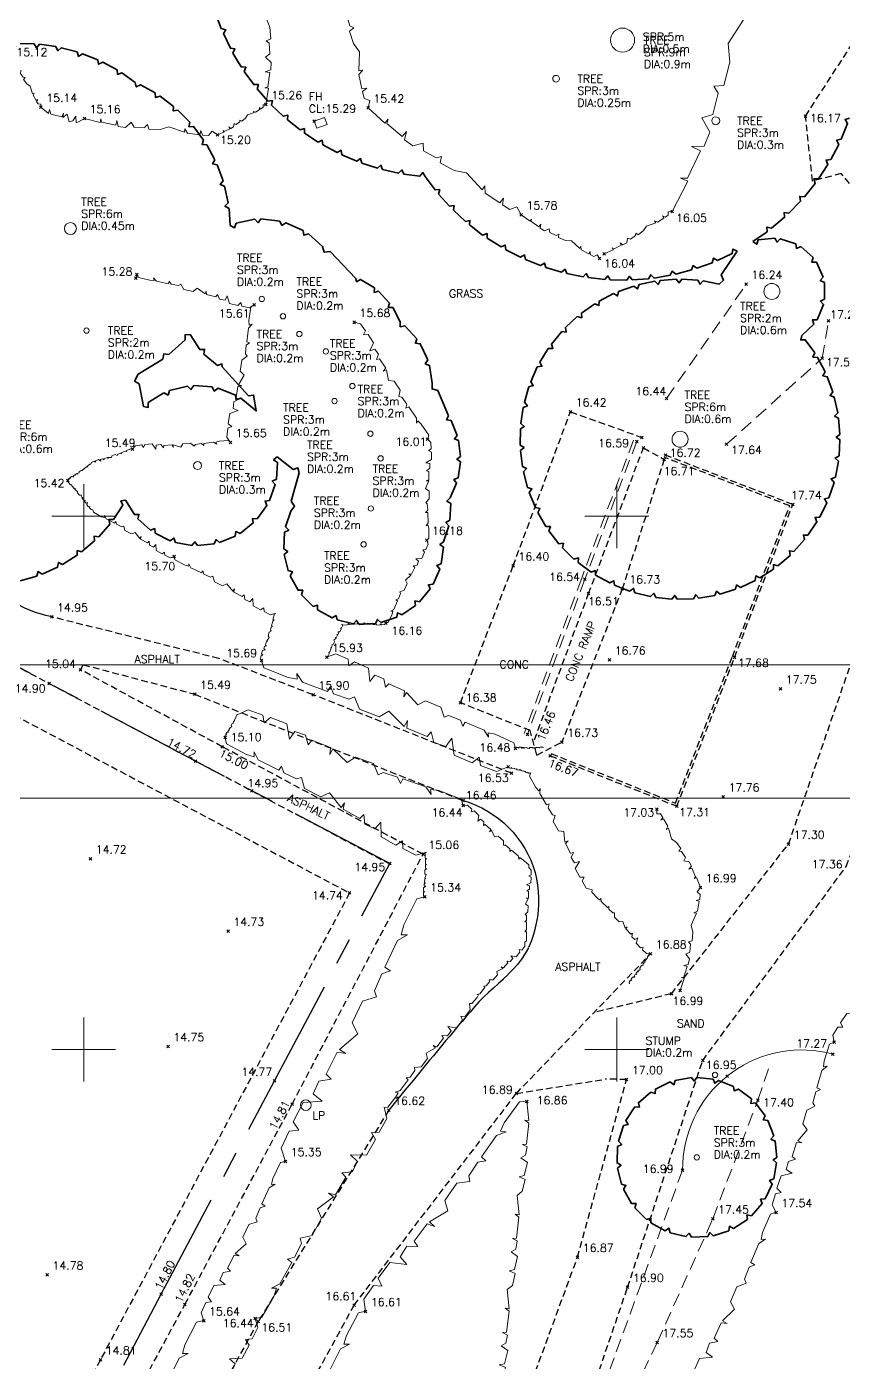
# Model space of a CAD drawing. Extents: x 521064 to 521635, y 174590 to 175241.
# Drawn here: x 521457.9 to 521488.5, y 174728.3 to 174778.4 of the extents above; entities that cross this region are included whole.
import ezdxf

# ---------------------------------------------------------------- set-up
doc = ezdxf.new("R2010")
doc.units = 0
doc.header["$PDMODE"] = 3
doc.header["$PDSIZE"] = 0.05
for name, pattern in [('Centre', [7, 4, -1, 1, -1]), ('DASHED', [0.75, 0.5, -0.25]), ('HIDDEN', [0.375, 0.25, -0.125])]:
    doc.linetypes.add(name, pattern=pattern)
doc.layers.get('0').update_dxf_attribs({"linetype": 'CONTINUOUS', "lineweight": 18})
for name, color, linetype, lineweight in [('I031G_SURVEY-GRID', 7, 'CONTINUOUS', 18), ('I901G_TITLE-SHEET', 7, 'CONTINUOUS', 18), ('I910T_TXT-GEN-S', 7, 'CONTINUOUS', 13), ('I923G_SURVEY-POINT', 7, 'CONTINUOUS', 18), ('I923T_SURVEY-LEVEL', 7, 'CONTINUOUS', 13), ('I941G_TREE', 72, 'CONTINUOUS', 18), ('I941G_TREE-VEG', 6, 'CONTINUOUS', 35), ('I941T_TREE-TXT', 82, 'CONTINUOUS', 13), ('I960G_COVER', 1, 'CONTINUOUS', 18), ('I960T_COVER-TXT', 1, 'CONTINUOUS', 13), ('I963G_SW', 200, 'DASHED', 18), ('I976G_ST-FURN', 220, 'CONTINUOUS', 18), ('I976T_ST-FURN-TXT', 220, 'CONTINUOUS', 13), ('I991G_SLOPE', 21, 'DASHED', 18), ('I995G_VEGETATION', 102, 'CONTINUOUS', 18)]:
    doc.layers.add(name, color=color, linetype=linetype, lineweight=lineweight)
for name, color, linetype in [('I280G_BLDG-FRAME', 7, 'HIDDEN'), ('I940G_SURFACE', 200, 'HIDDEN'), ('I971G_FENCE', 5, 'Centre')]:
    doc.layers.add(name, color=color, linetype=linetype)
doc.styles.add('MONOTXT', font='simplex.shx')

# ---------------------------------------------------------------- blocks, each defined once
blk = doc.blocks.new('HER Vegitation')
at = {"color": 0, "linetype": 'ByBlock'}
blk.add_polyline3d([(-0.00004, -0.00003, 0), (0.00496, 0.00717, 0), (0.01646, 0.00967, 0), (0.02056, 0.00527, 0), (0.02246, 0.01117, 0), (0.03586, 0.01367, 0), (0.04366, 0.00467, 0), (0.04396, 0.01187, 0), (0.05246, 0.01397, 0), (0.05806, 0.00867, 0), (0.05866, 0.01307, 0), (0.07366, 0.01587, 0), (0.07616, 0.01117, 0), (0.07586, 0.01587, 0), (0.09056, 0.01277, 0), (0.09396, 0.01967, 0), (0.10836, 0.02277, 0), (0.11586, 0.01747, 0), (0.11806, 0.02087, 0), (0.12926, 0.02367, 0), (0.13396, 0.02057, 0), (0.13366, 0.02467, 0), (0.15176, 0.02867, 0), (0.15836, 0.02587, 0), (0.15586, 0.02897, 0), (0.16176, 0.03147, 0), (0.17966, 0.03497, 0), (0.18366, 0.03187, 0)], dxfattribs=at)
blk = doc.blocks.new('HEL Vegitation')
at = {"color": 0, "linetype": 'ByBlock'}
blk.add_polyline3d([(0, 0, 0), (0.0922, -0.0113, 0), (0.0935, 0.0101, 0), (0.0995, -0.0077, 0), (0.1821, -0.0154, 0), (0.1845, 0.0113, 0), (0.197, -0.0202, 0), (0.2387, -0.0214, 0), (0.2678, 0.0125, 0), (0.2868, -0.0125, 0), (0.3463, -0.0065, 0), (0.3601, 0.0113, 0), (0.3714, -0.0138, 0), (0.4361, -0.0065, 0), (0.4826, 0.015, 0), (0.5749, -0.0053, 0), (0.5749, 0.015, 0), (0.5927, -0.0089, 0), (0.6647, -0.0077, 0), (0.6659, 0.0166, 0), (0.6788, -0.0077, 0), (0.714, -0.0053, 0), (0.7306, 0.0202, 0), (0.7646, 0.0036, 0)], dxfattribs=at)

msp = doc.modelspace()

# ---------------------------------------------------------------- linework, layer by layer
at = {"layer": 'I031G_SURVEY-GRID'}
for p, q in [((521460, 174761.2), (521460, 174758.8)), ((521480, 174761.2), (521480, 174758.8)), ((521458.8, 174760), (521461.2, 174760)), ((521478.8, 174760), (521481.2, 174760)), ((521460, 174741.2), (521460, 174738.8)), ((521480, 174741.2), (521480, 174738.8)), ((521458.8, 174740), (521461.2, 174740)), ((521478.8, 174740), (521481.2, 174740))]:
    msp.add_line(p, q, dxfattribs=at)
at = {"layer": 'I280G_BLDG-FRAME'}
for points in [[(521477.502, 174751.011, 16.67), (521482.252, 174749.122, 17.31), (521484.416, 174754.699, 17.68), (521486.598, 174760.437, 17.739), (521481.823, 174762.287, 16.715)], [(521477.535, 174751.095, 16.67), (521482.201, 174749.239, 17.31), (521484.332, 174754.731, 17.68), (521486.482, 174760.386, 17.739), (521481.79, 174762.204, 16.715)]]:
    msp.add_polyline3d(points, dxfattribs=at)
at = {"layer": 'I901G_TITLE-SHEET'}
for points in [[(521634.62, 174749.428), (521426.02, 174749.428), (521426.02, 174913.628), (521634.62, 174913.628)], [(521546.412, 174590.228), (521337.812, 174590.228), (521337.812, 174754.428), (521546.412, 174754.428)]]:
    msp.add_lwpolyline(points, close=True, dxfattribs=at)
at = {"layer": 'I923G_SURVEY-POINT'}
for p in [(521458.399, 174775.33, 15.144), (521466.838, 174775.432, 15.263), (521470.666, 174775.305, 15.416), (521460.027, 174774.91, 15.157), (521468.649, 174774.813, 15.291), (521487.074, 174775, 16.171), (521465.023, 174774.294, 15.198), (521476.413, 174771.3, 15.784), (521482.073, 174771.424, 16.053), (521479.352, 174769.665, 16.037), (521479.527, 174769.83, 16.041), (521461.959, 174768.918, 15.289), (521461.994, 174769.059, 15.282), (521484.851, 174768.699, 16.241), (521466.4, 174767.922, 15.611), (521470.147, 174767.267, 15.675), (521487.943, 174767.327, 17.218), (521487.704, 174765.921, 17.582), (521481.862, 174764.415, 16.438), (521478.258, 174763.914, 16.42), (521465.509, 174762.767, 15.649), (521472.901, 174762.892, 16.012), (521480.744, 174762.799, 16.588), (521480.938, 174762.951, 16.585), (521484.111, 174762.693, 17.636), (521461.833, 174762.511, 15.495), (521480.995, 174762.559, 16.592), (521481.775, 174762.125, 16.713), (521481.823, 174762.287, 16.715), (521459.406, 174761.333, 15.422), (521486.598, 174760.437, 17.739), (521472.868, 174759.105, 16.184), (521463.4, 174758.481, 15.703), (521476.109, 174758.136, 16.399), (521478.803, 174757.633, 16.536), (521478.936, 174757.093, 16.508), (521480.2, 174757.271, 16.726), (521458.803, 174756.219, 14.954), (521471.334, 174755.987, 16.158), (521466.674, 174754.582, 15.69), (521469.115, 174754.707, 15.927), (521479.721, 174754.609, 16.759), (521484.416, 174754.699, 17.68), (521459.885, 174754.24, 15.037), (521458.7, 174753.729, 14.897), (521464.168, 174753.321, 15.491), (521468.61, 174753.303, 15.899), (521486.139, 174753.523, 17.752), (521474.13, 174753.003, 16.384), (521465.308, 174751.698, 15.104), (521476.642, 174751.807, 16.458), (521465.2, 174751.352, 14.997), (521476.199, 174751.29, 16.48), (521477.941, 174751.526, 16.726), (521464.193, 174750.817, 14.715), (521475.92, 174750.597, 16.503), (521477.502, 174751.011, 16.67), (521476.048, 174750.36, 16.528), (521466.304, 174749.703, 14.955), (521474.237, 174749.151, 16.44), (521474.24, 174749.333, 16.455), (521482.252, 174749.122, 17.31), (521483.992, 174749.478, 17.763), (521481.494, 174749.009, 17.03), (521486.438, 174747.702, 17.304), (521460.255, 174747.153, 14.718), (521472.729, 174747.323, 15.064), (521471.48, 174746.976, 14.955), (521483.136, 174746.072, 16.986), (521469.976, 174745.87, 14.741), (521472.799, 174745.726, 15.338), (521465.415, 174744.434, 14.726), (521481.261, 174743.589, 16.878), (521482.047, 174742.09, 16.992), (521482.378, 174742.214, 16.987), (521463.165, 174740.108, 14.747), (521488.148, 174740.276, 17.255), (521483.219, 174739.59, 16.948), (521488.106, 174739.828, 17.266), (521467.159, 174738.822, 14.769), (521480.367, 174738.878, 17.005), (521484.141, 174739.004, 16.947), (521476.23, 174738.353, 16.89), (521476.626, 174738.053, 16.864), (521485.287, 174738.095, 17.401), (521467.819, 174737.955, 14.814), (521471.45, 174737.726, 16.618), (521467.565, 174735.804, 15.35), (521482.463, 174735.48, 16.986), (521483.598, 174733.645, 17.448), (521485.972, 174733.893, 17.537), (521478.522, 174732.213, 16.868), (521458.632, 174731.547, 14.778), (521480.403, 174731.088, 16.895), (521462.91, 174730.826, 14.798), (521463.798, 174730.443, 14.822), (521470.143, 174730.41, 16.613), (521470.575, 174730.179, 16.607), (521464.503, 174729.829, 15.638), (521466.427, 174729.917, 16.44), (521466.546, 174729.801, 16.509), (521481.513, 174729.016, 17.55), (521460.628, 174728.363, 14.807)]:
    msp.add_point(p, dxfattribs=at)
at = {"layer": 'I940G_SURFACE'}
for points in [[(521482.047, 174742.09, 16.992), (521486.438, 174747.702, 17.304), (521489.059, 174755.277, 17.696), (521490.191, 174762.978, 17.426), (521490.172, 174770.755, 16.475), (521488.412, 174772.85, 16.24), (521487.343, 174772.566, 16.23), (521487.074, 174775, 16.171), (521490.719, 174780.621, 16.17), (521492.994, 174787.431, 15.932), (521494.106, 174792.599, 15.843)], [(521477.763, 174723.352, 16.79), (521480.403, 174731.088, 16.895), (521483.219, 174739.59, 16.948), (521488.607, 174746.862, 17.363), (521491.488, 174754.635, 17.747), (521492.419, 174762.542, 17.454), (521492.917, 174770.752, 16.634), (521493.34, 174777.825, 16.265), (521495.939, 174785.576, 16.166)], [(521423.953, 174659.132, 15.025), (521396.765, 174673.552, 14.884), (521369.735, 174687.919, 14.814), (521377.616, 174702.759, 14.769), (521383.864, 174714.576, 14.739), (521393.082, 174731.956, 14.683), (521402.219, 174749.18, 14.639), (521411.054, 174765.89, 14.584), (521415.708, 174774.645, 14.568), (521442.819, 174760.27, 14.654), (521469.976, 174745.87, 14.741), (521460.628, 174728.363, 14.807), (521451.785, 174711.587, 14.822), (521443.124, 174695.229, 14.881), (521434.393, 174678.824, 14.953)], [(521476.048, 174750.36, 16.528), (521468.61, 174753.303, 15.899), (521465.068, 174754.665, 15.522), (521458.803, 174756.219, 14.954), (521458.585, 174756.27, 14.932), (521458.369, 174756.331, 14.911), (521458.156, 174756.402, 14.89), (521457.947, 174756.482, 14.869), (521457.792, 174756.549, 14.857), (521457.639, 174756.622, 14.845), (521457.49, 174756.699, 14.834), (521450.749, 174760.287, 14.868), (521444.331, 174763.683, 14.927)], [(521476.997, 174751.043, 16.543), (521476.749, 174751.959, 16.459), (521474.13, 174753.003, 16.384), (521476.109, 174758.136, 16.399), (521478.258, 174763.914, 16.42), (521480.938, 174762.951, 16.585)], [(521476.909, 174751.616, 16.463), (521478.936, 174757.093, 16.508), (521480.995, 174762.559, 16.592), (521481.775, 174762.125, 16.713), (521480.2, 174757.271, 16.726), (521477.941, 174751.526, 16.726)], [(521443.496, 174761.815, 14.878), (521451.699, 174757.435, 14.813), (521458.7, 174753.729, 14.897), (521466.304, 174749.703, 14.955), (521471.491, 174746.954, 14.95)], [(521459.082, 174721.712, 14.858), (521463.798, 174730.443, 14.822), (521467.819, 174737.955, 14.814), (521472.729, 174747.323, 15.064), (521465.2, 174751.352, 14.997), (521459.885, 174754.24, 15.037), (521459.981, 174754.429, 15.053), (521464.168, 174753.321, 15.491), (521474.24, 174749.333, 16.455), (521474.477, 174749.257, 16.466), (521474.709, 174749.165, 16.477), (521474.934, 174749.059, 16.488), (521475.152, 174748.939, 16.499), (521475.363, 174748.805, 16.51), (521475.564, 174748.659, 16.521), (521475.756, 174748.499, 16.532), (521475.937, 174748.328, 16.543), (521476.107, 174748.146, 16.554), (521476.265, 174747.954, 16.565), (521476.411, 174747.752, 16.576), (521476.543, 174747.541, 16.587), (521476.662, 174747.322, 16.598), (521476.767, 174747.096, 16.609), (521476.857, 174746.864, 16.62), (521476.93, 174746.635, 16.626), (521476.986, 174746.403, 16.632), (521477.028, 174746.167, 16.638), (521477.054, 174745.929, 16.644), (521477.066, 174745.69, 16.65), (521477.064, 174745.451, 16.656), (521477.048, 174745.212, 16.662), (521477.019, 174744.975, 16.668), (521476.978, 174744.739, 16.674), (521476.924, 174744.506, 16.68), (521476.86, 174744.277, 16.686), (521476.784, 174744.05, 16.693), (521476.685, 174743.817, 16.69), (521476.565, 174743.596, 16.688), (521476.425, 174743.386, 16.686), (521476.269, 174743.188, 16.684), (521476.102, 174742.998, 16.682), (521475.925, 174742.817, 16.679), (521475.742, 174742.642, 16.677), (521475.555, 174742.472, 16.675), (521475.368, 174742.303, 16.673), (521475.183, 174742.134, 16.671), (521475.001, 174741.963, 16.668), (521474.827, 174741.786, 16.666), (521474.66, 174741.602, 16.664), (521474.505, 174741.419, 16.662), (521474.35, 174741.236, 16.66), (521474.195, 174741.053, 16.657), (521474.04, 174740.87, 16.655), (521473.886, 174740.687, 16.653), (521473.732, 174740.503, 16.651), (521473.578, 174740.32, 16.649), (521473.425, 174740.136, 16.646), (521473.271, 174739.951, 16.644), (521473.118, 174739.767, 16.642), (521472.965, 174739.582, 16.64), (521472.813, 174739.398, 16.638), (521472.66, 174739.213, 16.635), (521472.508, 174739.028, 16.633), (521472.356, 174738.842, 16.631), (521472.205, 174738.657, 16.629), (521472.053, 174738.471, 16.626), (521471.902, 174738.285, 16.624), (521471.751, 174738.099, 16.622), (521471.6, 174737.912, 16.62), (521471.45, 174737.726, 16.618), (521466.546, 174729.801, 16.509), (521462.891, 174723.144, 16.472)], [(521476.997, 174751.043, 16.543), (521477.941, 174751.526, 16.726)], [(521476.23, 174738.353, 16.89), (521481.261, 174743.589, 16.878)], [(521482.047, 174742.09, 16.992), (521479.152, 174741.394, 16.883)], [(521476.23, 174738.353, 16.89), (521479.563, 174738.888, 17.011)], [(521478.522, 174732.213, 16.868), (521480.367, 174738.878, 17.005), (521479.563, 174738.888, 17.011)], [(521461.017, 174713.2, 16.653), (521465.357, 174721.661, 16.555), (521470.143, 174730.41, 16.613), (521476.23, 174738.353, 16.89)], [(521475.402, 174723.698, 16.78), (521478.522, 174732.213, 16.868)]]:
    msp.add_polyline3d(points, dxfattribs=at)
at = {"layer": 'I941G_TREE'}
for centre, radius in [((521480.215, 174777.851), 0.45), ((521477.718, 174776.403), 0.125), ((521483.71, 174774.826), 0.15), ((521459.501, 174770.783), 0.225), ((521485.813, 174768.425), 0.3), ((521466.683, 174768.143), 0.1), ((521467.476, 174767.494), 0.1), ((521460.106, 174766.957), 0.1), ((521468.09, 174766.829), 0.1), ((521469.085, 174766.175), 0.1), ((521470.078, 174764.878), 0.1), ((521469.408, 174764.316), 0.1), ((521470.755, 174763.09), 0.1), ((521482.369, 174762.884), 0.3), ((521471.139, 174762.167), 0.1), ((521464.273, 174761.897), 0.15), ((521470.773, 174760.287), 0.1), ((521470.502, 174758.939), 0.1), ((521483.682, 174739.048), 0.1), ((521483.001, 174735.955), 0.1)]:
    msp.add_circle(centre, radius, dxfattribs=at)
at = {"layer": 'I941G_TREE-VEG'}
for points in [[(521464.949, 174778.85), (521465.162, 174778.28), (521465.33, 174778.241), (521465.242, 174778.093)], [(521458.139, 174777.71), (521457.521, 174777.725), (521457.422, 174777.582), (521457.315, 174777.718)], [(521458.956, 174777.605), (521458.344, 174777.692), (521458.23, 174777.562), (521458.139, 174777.71)], [(521465.242, 174778.093), (521465.505, 174777.544), (521465.676, 174777.52), (521465.601, 174777.365)], [(521459.756, 174777.405), (521459.158, 174777.564), (521459.029, 174777.448), (521458.956, 174777.605)], [(521460.526, 174777.112), (521459.951, 174777.34), (521459.81, 174777.24), (521459.756, 174777.405)], [(521465.601, 174777.365), (521465.913, 174776.842), (521466.085, 174776.833), (521466.024, 174776.672)], [(521461.256, 174776.73), (521460.713, 174777.025), (521460.56, 174776.942), (521460.526, 174777.112)], [(521461.937, 174776.266), (521461.432, 174776.622), (521461.271, 174776.558), (521461.256, 174776.73)], [(521466.024, 174776.672), (521466.382, 174776.179), (521466.554, 174776.187), (521466.508, 174776.02)], [(521462.687, 174775.867), (521462.13, 174776.176), (521461.975, 174776.095), (521461.937, 174776.266)], [(521463.373, 174775.366), (521462.865, 174775.751), (521462.7, 174775.693), (521462.687, 174775.867)], [(521466.508, 174776.02), (521466.909, 174775.562), (521467.08, 174775.585), (521467.049, 174775.415)], [(521463.981, 174774.774), (521463.533, 174775.226), (521463.361, 174775.192), (521463.373, 174775.366)], [(521467.049, 174775.415), (521467.489, 174774.994), (521467.658, 174775.032), (521467.642, 174774.861)], [(521464.5, 174774.101), (521464.12, 174774.613), (521463.945, 174774.603), (521463.981, 174774.774)], [(521467.642, 174774.861), (521468.119, 174774.481), (521468.283, 174774.535), (521468.283, 174774.362)], [(521488.412, 174774.133), (521488.656, 174774.727), (521488.56, 174774.874), (521488.728, 174774.928)], [(521468.283, 174774.362), (521468.792, 174774.027), (521468.95, 174774.095), (521468.966, 174773.923)], [(521464.918, 174773.363), (521464.614, 174773.922), (521464.44, 174773.937), (521464.5, 174774.101)], [(521468.966, 174773.923), (521469.503, 174773.636), (521469.655, 174773.717), (521469.686, 174773.548)], [(521488.022, 174773.372), (521488.321, 174773.939), (521488.24, 174774.095), (521488.412, 174774.133)], [(521465.228, 174772.572), (521465.006, 174773.169), (521464.836, 174773.208), (521464.918, 174773.363)], [(521469.686, 174773.548), (521470.246, 174773.31), (521470.39, 174773.405), (521470.437, 174773.239)], [(521470.437, 174773.239), (521471.016, 174773.052), (521471.151, 174773.16), (521471.212, 174772.999)], [(521487.561, 174772.651), (521487.913, 174773.187), (521487.847, 174773.35), (521488.022, 174773.372)], [(521471.212, 174772.999), (521471.806, 174772.865), (521471.931, 174772.984), (521472.006, 174772.829)], [(521472.006, 174772.829), (521472.61, 174772.75), (521472.723, 174772.88), (521472.812, 174772.732)], [(521472.812, 174772.732), (521473.18, 174772.237), (521473.354, 174772.246), (521473.311, 174772.078)], [(521465.423, 174771.745), (521465.288, 174772.368), (521465.125, 174772.431), (521465.228, 174772.572)], [(521487.034, 174771.977), (521487.436, 174772.478), (521487.386, 174772.646), (521487.561, 174772.651)], [(521465.5, 174770.9), (521465.454, 174771.535), (521465.301, 174771.62), (521465.423, 174771.745)], [(521473.311, 174772.078), (521473.723, 174771.618), (521473.894, 174771.642), (521473.867, 174771.471)], [(521486.446, 174771.356), (521486.893, 174771.816), (521486.859, 174771.989), (521487.034, 174771.977)], [(521473.867, 174771.471), (521474.319, 174771.051), (521474.487, 174771.091), (521474.476, 174770.918)], [(521485.801, 174770.794), (521486.29, 174771.21), (521486.273, 174771.385), (521486.446, 174771.356)], [(521466.415, 174771.131), (521465.721, 174770.984), (521465.66, 174770.814), (521465.5, 174770.9)], [(521467.356, 174771.066), (521466.651, 174771.143), (521466.54, 174770.999), (521466.415, 174771.131)], [(521468.231, 174770.713), (521467.585, 174771.004), (521467.434, 174770.902), (521467.356, 174771.066)], [(521468.953, 174770.105), (521468.429, 174770.583), (521468.255, 174770.533), (521468.231, 174770.713)], [(521474.476, 174770.918), (521474.964, 174770.541), (521475.129, 174770.596), (521475.133, 174770.423)], [(521485.106, 174770.295), (521485.632, 174770.663), (521485.631, 174770.839), (521485.801, 174770.794)], [(521475.133, 174770.423), (521475.654, 174770.092), (521475.812, 174770.162), (521475.833, 174769.99)], [(521485.92, 174770.422), (521485.303, 174770.358), (521485.247, 174770.196), (521485.106, 174770.295)], [(521486.717, 174770.209), (521486.127, 174770.4), (521486.009, 174770.274), (521485.92, 174770.422)], [(521487.36, 174769.693), (521486.897, 174770.106), (521486.738, 174770.038), (521486.717, 174770.209)], [(521470.906, 174768.559), (521470.389, 174768.877), (521470.24, 174768.791), (521470.214, 174768.913), (521469.243, 174769.918), (521469.025, 174769.898), (521468.953, 174770.105)], [(521475.833, 174769.99), (521476.382, 174769.708), (521476.533, 174769.792), (521476.569, 174769.622)], [(521482.999, 174769.292), (521483.579, 174769.503), (521483.62, 174769.671), (521483.769, 174769.582)], [(521483.769, 174769.582), (521484.327, 174769.845), (521484.353, 174770.016), (521484.509, 174769.941)], [(521484.509, 174769.941), (521483.915, 174769.053), (521484.002, 174768.848), (521483.833, 174768.702)], [(521487.74, 174768.962), (521487.483, 174769.526), (521487.311, 174769.528), (521487.36, 174769.693)], [(521476.569, 174769.622), (521477.141, 174769.392), (521477.284, 174769.489), (521477.335, 174769.324)], [(521477.335, 174769.324), (521477.927, 174769.146), (521478.06, 174769.257), (521478.126, 174769.096)], [(521481.396, 174768.928), (521482.005, 174769.03), (521482.076, 174769.188), (521482.206, 174769.073)], [(521482.206, 174769.073), (521482.803, 174769.23), (521482.859, 174769.394), (521482.999, 174769.292)], [(521478.126, 174769.096), (521478.731, 174768.974), (521478.854, 174769.096), (521478.934, 174768.942)], [(521478.934, 174768.942), (521479.548, 174768.875), (521479.659, 174769.008), (521479.753, 174768.862)], [(521479.753, 174768.862), (521480.37, 174768.852), (521480.469, 174768.994), (521480.576, 174768.858)], [(521480.576, 174768.858), (521481.192, 174768.904), (521481.277, 174769.054), (521481.396, 174768.928)], [(521481.424, 174768.809), (521480.831, 174768.683), (521480.772, 174768.522), (521480.636, 174768.628)], [(521482.23, 174768.882), (521481.625, 174768.837), (521481.544, 174768.685), (521481.424, 174768.809)], [(521483.037, 174768.846), (521482.432, 174768.883), (521482.332, 174768.744), (521482.23, 174768.882)], [(521483.833, 174768.702), (521483.238, 174768.82), (521483.12, 174768.695), (521483.037, 174768.846)], [(521487.793, 174768.14), (521487.785, 174768.76), (521487.629, 174768.831), (521487.74, 174768.962)], [(521471.477, 174767.986), (521471.063, 174768.43), (521470.897, 174768.387), (521470.906, 174768.559)], [(521479.88, 174768.343), (521479.341, 174768.064), (521479.327, 174767.892), (521479.168, 174767.959)], [(521480.636, 174768.628), (521480.065, 174768.424), (521480.028, 174768.256), (521479.88, 174768.343)], [(521471.874, 174767.281), (521471.594, 174767.82), (521471.422, 174767.823), (521471.477, 174767.986)], [(521479.168, 174767.959), (521478.672, 174767.61), (521478.681, 174767.438), (521478.515, 174767.483)], [(521487.51, 174767.365), (521487.753, 174767.936), (521487.638, 174768.064), (521487.793, 174768.14)], [(521472.498, 174766.65), (521472.047, 174767.141), (521471.874, 174767.104), (521471.874, 174767.281)], [(521478.515, 174767.483), (521478.07, 174767.07), (521478.102, 174766.901), (521477.932, 174766.923)], [(521486.939, 174766.771), (521487.391, 174767.195), (521487.338, 174767.359), (521487.51, 174767.365)], [(521463.195, 174766.055), (521463.809, 174766.607), (521463.801, 174766.802), (521463.996, 174766.809)], [(521463.996, 174766.809), (521464.358, 174766.247), (521464.536, 174766.254), (521464.506, 174766.079)], [(521472.911, 174765.864), (521472.623, 174766.466), (521472.446, 174766.481), (521472.498, 174766.65)], [(521477.932, 174766.923), (521477.547, 174766.454), (521477.601, 174766.291), (521477.429, 174766.29)], [(521487.42, 174766.122), (521487.067, 174766.615), (521486.896, 174766.605), (521486.939, 174766.771)], [(521477.429, 174766.29), (521477.11, 174765.773), (521477.186, 174765.619), (521477.016, 174765.595)], [(521462.242, 174764.105), (521462.082, 174764.958), (521461.909, 174765.059), (521462.046, 174765.323), (521462.974, 174765.89), (521463.002, 174766.083), (521463.195, 174766.055)], [(521464.506, 174766.079), (521465.016, 174765.649), (521465.184, 174765.708), (521465.198, 174765.597), (521466.18, 174764.516), (521466.376, 174764.54), (521466.474, 174763.948), (521465.889, 174764.425), (521465.719, 174764.365), (521465.689, 174764.542)], [(521473.076, 174764.992), (521472.976, 174765.651), (521472.812, 174765.717), (521472.911, 174765.864)], [(521487.809, 174765.413), (521487.526, 174765.949), (521487.355, 174765.962), (521487.42, 174766.122)], [(521477.016, 174765.595), (521476.77, 174765.04), (521476.866, 174764.897), (521476.7, 174764.85)], [(521488.1, 174764.659), (521487.892, 174765.228), (521487.723, 174765.264), (521487.809, 174765.413)], [(521463.896, 174764.873), (521463.223, 174764.707), (521463.169, 174764.536), (521463.009, 174764.618)], [(521464.818, 174764.847), (521464.127, 174764.894), (521464.023, 174764.746), (521463.896, 174764.873)], [(521465.689, 174764.542), (521465.044, 174764.797), (521464.901, 174764.688), (521464.818, 174764.847)], [(521473.679, 174763.763), (521473.279, 174764.713), (521473.068, 174764.773), (521473.076, 174764.992)], [(521476.7, 174764.85), (521476.53, 174764.268), (521476.645, 174764.139), (521476.487, 174764.07)], [(521488.287, 174763.872), (521488.157, 174764.464), (521487.995, 174764.523), (521488.1, 174764.659)], [(521463.009, 174764.618), (521462.418, 174764.255), (521462.42, 174764.075), (521462.242, 174764.105)], [(521474.012, 174763.029), (521473.78, 174763.589), (521473.61, 174763.606), (521473.679, 174763.763)], [(521476.487, 174764.07), (521476.397, 174763.47), (521476.528, 174763.358), (521476.381, 174763.269)], [(521488.366, 174763.067), (521488.317, 174763.672), (521488.164, 174763.751), (521488.287, 174763.872)], [(521476.381, 174763.269), (521476.373, 174762.662), (521476.517, 174762.569), (521476.384, 174762.46)], [(521474.138, 174762.233), (521474.064, 174762.834), (521473.904, 174762.896), (521474.012, 174763.029)], [(521488.336, 174762.259), (521488.369, 174762.865), (521488.228, 174762.964), (521488.366, 174763.067)], [(521467.23, 174761.389), (521467.271, 174762.017), (521467.125, 174762.111), (521467.255, 174762.226)], [(521467.255, 174762.226), (521467.86, 174761.746), (521468.039, 174761.805), (521468.086, 174761.623)], [(521474.047, 174761.431), (521474.136, 174762.031), (521473.999, 174762.133), (521474.138, 174762.233)], [(521476.384, 174762.46), (521476.457, 174761.858), (521476.613, 174761.785), (521476.495, 174761.66)], [(521488.198, 174761.463), (521488.312, 174762.059), (521488.186, 174762.176), (521488.336, 174762.259)], [(521476.495, 174761.66), (521476.648, 174761.073), (521476.813, 174761.021), (521476.713, 174760.881)], [(521466.974, 174760.591), (521467.187, 174761.183), (521467.073, 174761.314), (521467.23, 174761.389)], [(521468.086, 174761.623), (521467.785, 174760.558), (521467.914, 174760.368), (521467.774, 174760.187)], [(521473.746, 174760.683), (521473.991, 174761.237), (521473.886, 174761.373), (521474.047, 174761.431)], [(521487.954, 174760.692), (521488.147, 174761.267), (521488.038, 174761.4), (521488.198, 174761.463)], [(521473.74, 174759.844), (521473.767, 174760.474), (521473.619, 174760.565), (521473.746, 174760.683)], [(521476.713, 174760.881), (521476.944, 174760.32), (521477.113, 174760.291), (521477.033, 174760.139)], [(521487.609, 174759.961), (521487.877, 174760.505), (521487.787, 174760.651), (521487.954, 174760.692)], [(521461.116, 174759.873), (521461.467, 174760.408), (521461.397, 174760.569), (521461.571, 174760.595)], [(521461.571, 174760.595), (521461.902, 174760.059), (521462.075, 174760.067), (521462.037, 174759.898)], [(521466.507, 174759.895), (521466.876, 174760.405), (521466.803, 174760.562), (521466.974, 174760.591)], [(521467.774, 174760.187), (521467.575, 174759.597), (521467.692, 174759.469), (521467.537, 174759.393)], [(521477.033, 174760.139), (521477.338, 174759.614), (521477.51, 174759.608), (521477.451, 174759.446)], [(521460.563, 174759.223), (521460.987, 174759.703), (521460.941, 174759.872), (521461.116, 174759.873)], [(521462.037, 174759.898), (521462.503, 174759.475), (521462.667, 174759.531), (521462.677, 174759.357)], [(521465.866, 174759.355), (521466.362, 174759.743), (521466.335, 174759.915), (521466.507, 174759.895)], [(521473.501, 174759.039), (521473.701, 174759.637), (521473.585, 174759.766), (521473.74, 174759.844)], [(521487.168, 174759.283), (521487.507, 174759.786), (521487.437, 174759.943), (521487.609, 174759.961)], [(521459.924, 174758.658), (521460.411, 174759.074), (521460.39, 174759.248), (521460.563, 174759.223)], [(521462.677, 174759.357), (521463.242, 174759.08), (521463.385, 174759.179), (521463.442, 174759.015)], [(521465.101, 174759.014), (521465.684, 174759.25), (521465.706, 174759.422), (521465.866, 174759.355)], [(521467.537, 174759.393), (521467.507, 174758.771), (521467.654, 174758.68), (521467.526, 174758.564)], [(521477.451, 174759.446), (521477.823, 174758.967), (521477.994, 174758.985), (521477.958, 174758.816)], [(521486.64, 174758.67), (521487.044, 174759.123), (521486.996, 174759.288), (521487.168, 174759.283)], [(521459.211, 174758.19), (521459.752, 174758.532), (521459.756, 174758.707), (521459.924, 174758.658)], [(521463.442, 174759.015), (521464.061, 174758.905), (521464.171, 174759.039), (521464.271, 174758.897)], [(521464.271, 174758.897), (521464.897, 174758.963), (521464.966, 174759.122), (521465.101, 174759.014)], [(521473.414, 174758.215), (521473.5, 174758.832), (521473.362, 174758.936), (521473.501, 174759.039)], [(521477.958, 174758.816), (521478.391, 174758.392), (521478.558, 174758.432), (521478.544, 174758.26)], [(521486.035, 174758.134), (521486.496, 174758.529), (521486.471, 174758.699), (521486.64, 174758.67)], [(521458.439, 174757.827), (521459.023, 174758.089), (521459.052, 174758.262), (521459.211, 174758.19)], [(521467.526, 174758.564), (521467.668, 174757.957), (521467.834, 174757.91), (521467.742, 174757.763)], [(521473.104, 174757.446), (521473.357, 174758.015), (521473.252, 174758.153), (521473.414, 174758.215)], [(521478.544, 174758.26), (521479.031, 174757.898), (521479.191, 174757.96), (521479.201, 174757.788)], [(521485.363, 174757.684), (521485.873, 174758.013), (521485.871, 174758.185), (521486.035, 174758.134)], [(521457.624, 174757.578), (521458.239, 174757.754), (521458.291, 174757.921), (521458.439, 174757.827)], [(521467.742, 174757.763), (521468.044, 174757.219), (521468.217, 174757.219), (521468.17, 174757.053)], [(521479.201, 174757.788), (521479.731, 174757.494), (521479.882, 174757.577), (521479.915, 174757.409)], [(521484.637, 174757.329), (521485.186, 174757.587), (521485.207, 174757.757), (521485.363, 174757.684)], [(521472.596, 174756.791), (521472.995, 174757.269), (521472.932, 174757.43), (521473.104, 174757.446)], [(521479.915, 174757.409), (521480.48, 174757.189), (521480.618, 174757.291), (521480.673, 174757.128)], [(521483.075, 174756.925), (521483.673, 174757.027), (521483.739, 174757.186), (521483.87, 174757.075)], [(521483.87, 174757.075), (521484.449, 174757.256), (521484.492, 174757.422), (521484.637, 174757.329)], [(521468.17, 174757.053), (521468.609, 174756.612), (521468.775, 174756.659), (521468.775, 174756.486)], [(521471.928, 174756.299), (521472.443, 174756.651), (521472.426, 174756.823), (521472.596, 174756.791)], [(521480.673, 174757.128), (521481.263, 174756.986), (521481.386, 174757.107), (521481.462, 174756.953)], [(521481.462, 174756.953), (521482.066, 174756.891), (521482.171, 174757.027), (521482.268, 174756.885)], [(521482.268, 174756.885), (521482.874, 174756.905), (521482.961, 174757.054), (521483.075, 174756.925)], [(521468.775, 174756.486), (521469.318, 174756.182), (521469.465, 174756.273), (521469.512, 174756.107)], [(521471.152, 174756.01), (521471.742, 174756.207), (521471.774, 174756.377), (521471.928, 174756.299)], [(521469.512, 174756.107), (521470.118, 174755.964), (521470.235, 174756.091), (521470.325, 174755.944)], [(521470.325, 174755.944), (521470.947, 174755.972), (521471.024, 174756.127), (521471.152, 174756.01)], [(521481.997, 174738.782), (521481.443, 174738.518), (521481.433, 174738.347), (521481.271, 174738.406)], [(521482.797, 174738.948), (521482.192, 174738.844), (521482.136, 174738.681), (521481.997, 174738.782)], [(521483.612, 174738.892), (521483.001, 174738.955), (521482.904, 174738.814), (521482.797, 174738.948)], [(521484.381, 174738.619), (521483.811, 174738.844), (521483.678, 174738.734), (521483.612, 174738.892)], [(521485.049, 174738.148), (521484.56, 174738.518), (521484.403, 174738.448), (521484.381, 174738.619)], [(521481.271, 174738.406), (521480.809, 174738.003), (521480.846, 174737.835), (521480.674, 174737.848)], [(521485.565, 174737.514), (521485.194, 174738.003), (521485.024, 174737.978), (521485.049, 174738.148)], [(521480.674, 174737.848), (521480.338, 174737.335), (521480.418, 174737.183), (521480.25, 174737.15)], [(521480.25, 174737.15), (521480.064, 174736.566), (521480.183, 174736.441), (521480.029, 174736.364)], [(521485.89, 174736.765), (521485.665, 174737.335), (521485.494, 174737.357), (521485.565, 174737.514)], [(521486.001, 174735.955), (521485.939, 174736.566), (521485.78, 174736.632), (521485.89, 174736.765)], [(521480.029, 174736.364), (521480.008, 174735.75), (521480.156, 174735.663), (521480.029, 174735.547)], [(521485.89, 174735.146), (521485.994, 174735.75), (521485.86, 174735.858), (521486.001, 174735.955)], [(521480.029, 174735.547), (521480.175, 174734.951), (521480.341, 174734.906), (521480.25, 174734.76)], [(521485.565, 174734.396), (521485.828, 174734.951), (521485.727, 174735.09), (521485.89, 174735.146)], [(521480.25, 174734.76), (521480.55, 174734.225), (521480.722, 174734.227), (521480.674, 174734.062)], [(521485.049, 174733.763), (521485.452, 174734.225), (521485.393, 174734.387), (521485.565, 174734.396)], [(521480.674, 174734.062), (521481.108, 174733.628), (521481.273, 174733.676), (521481.271, 174733.504)], [(521484.381, 174733.292), (521484.895, 174733.628), (521484.881, 174733.8), (521485.049, 174733.763)], [(521481.271, 174733.504), (521481.806, 174733.204), (521481.952, 174733.295), (521481.997, 174733.128)], [(521481.997, 174733.128), (521482.593, 174732.983), (521482.709, 174733.11), (521482.797, 174732.962)], [(521482.797, 174732.962), (521483.41, 174732.983), (521483.487, 174733.137), (521483.612, 174733.018)], [(521483.612, 174733.018), (521484.196, 174733.204), (521484.23, 174733.372), (521484.381, 174733.292)]]:
    msp.add_lwpolyline(points, dxfattribs=at)
at = {"layer": 'I960G_COVER'}
msp.add_polyline3d([(521468.649, 174774.813, 15.291), (521469.034, 174774.953, 15.305), (521469.13, 174774.69, 15.314), (521468.746, 174774.549, 15.3)], close=True, dxfattribs=at)
at = {"layer": 'I963G_SW'}
for points in [[(521480.622, 174762.845, 16.588), (521478.681, 174757.679, 16.536), (521476.52, 174751.852, 16.458)], [(521480.744, 174762.799, 16.588), (521478.803, 174757.633, 16.536), (521476.642, 174751.807, 16.458)]]:
    msp.add_polyline3d(points, dxfattribs=at)
at = {"layer": 'I971G_FENCE'}
msp.add_polyline3d([(521446.229, 174699.32, 14.888), (521449.89, 174706.225, 14.859), (521455.005, 174715.957, 14.833), (521458.226, 174721.984, 14.821), (521462.91, 174730.826, 14.798), (521467.159, 174738.822, 14.769), (521471.48, 174746.976, 14.955), (521464.193, 174750.817, 14.715), (521455.607, 174755.368, 14.674), (521443.425, 174761.831, 14.656)], dxfattribs=at)
at = {"layer": 'I976G_ST-FURN'}
msp.add_circle((521468.332, 174737.914, 14.822), 0.2, dxfattribs=at)
at = {"layer": 'I991G_SLOPE'}
for points in [[(521481.862, 174764.415, 16.438), (521484.851, 174768.699, 16.241)], [(521484.111, 174762.693, 17.636), (521487.704, 174765.921, 17.582), (521487.943, 174767.327, 17.218)], [(521488.106, 174739.828, 17.266), (521487.866, 174739.886, 17.247), (521487.623, 174739.931, 17.228), (521487.378, 174739.962, 17.209), (521487.131, 174739.98, 17.191), (521486.884, 174739.984, 17.172), (521486.637, 174739.974, 17.153), (521486.391, 174739.951, 17.134), (521486.146, 174739.914, 17.116), (521485.904, 174739.864, 17.097), (521485.665, 174739.8, 17.078), (521485.43, 174739.724, 17.059), (521485.2, 174739.634, 17.041), (521484.975, 174739.532, 17.022), (521484.756, 174739.418, 17.003), (521484.543, 174739.291, 16.984), (521484.338, 174739.153, 16.966), (521484.141, 174739.004, 16.947), (521483.948, 174738.841, 16.949), (521483.765, 174738.667, 16.952), (521483.592, 174738.483, 16.954), (521483.43, 174738.29, 16.957), (521483.279, 174738.088, 16.959), (521483.139, 174737.877, 16.961), (521483.012, 174737.659, 16.964), (521482.897, 174737.435, 16.966), (521482.795, 174737.204, 16.969), (521482.706, 174736.967, 16.971), (521482.631, 174736.726, 16.974), (521482.569, 174736.482, 16.976), (521482.522, 174736.234, 16.979), (521482.488, 174735.984, 16.981), (521482.469, 174735.732, 16.983), (521482.463, 174735.48, 16.986), (521479.539, 174727.461, 16.88)], [(521479.015, 174723.84, 17.208), (521481.513, 174729.016, 17.55), (521483.598, 174733.645, 17.448), (521485.287, 174738.095, 17.401), (521485.728, 174739.418, 17.227)]]:
    msp.add_polyline3d(points, dxfattribs=at)
at = {"layer": 'I995G_VEGETATION'}
for points, elevation in [([(521460.027, 174774.91), (521459.811, 174774.783), (521459.716, 174774.745), (521459.701, 174774.994), (521459.594, 174774.826), (521459.456, 174774.789), (521459.375, 174775.078), (521459.221, 174774.951), (521459.221, 174774.951), (521459.243, 174775.112), (521459.184, 174774.975), (521458.772, 174775.073), (521458.724, 174775.246), (521458.687, 174775.101), (521458.399, 174775.33)], 15.157), ([(521476.256, 174734.526), (521476.45, 174734.684), (521476.558, 174735.13), (521476.33, 174735.232), (521476.525, 174735.273), (521476.646, 174735.761), (521476.404, 174735.937), (521476.577, 174736.037), (521476.633, 174736.348), (521476.457, 174736.443), (521476.607, 174736.451), (521476.697, 174737.242), (521476.552, 174737.348), (521476.701, 174737.332), (521476.626, 174738.053)], 16.778), ([(521475.885, 174731), (521476.08, 174731.157), (521476.188, 174731.604), (521475.959, 174731.705), (521476.155, 174731.747), (521476.276, 174732.234), (521476.033, 174732.411), (521476.207, 174732.511), (521476.262, 174732.821), (521476.087, 174732.917), (521476.236, 174732.925), (521476.327, 174733.715), (521476.182, 174733.821), (521476.331, 174733.805), (521476.256, 174734.526)], 16.778), ([(521475.515, 174727.473), (521475.71, 174727.631), (521475.818, 174728.077), (521475.589, 174728.179), (521475.785, 174728.22), (521475.906, 174728.708), (521475.663, 174728.884), (521475.837, 174728.984), (521475.892, 174729.295), (521475.716, 174729.39), (521475.866, 174729.398), (521475.957, 174730.189), (521475.811, 174730.295), (521475.961, 174730.279), (521475.885, 174731)], 16.778)]:
    msp.add_lwpolyline(points, dxfattribs=dict(at, elevation=elevation))

# ---------------------------------------------------------------- block references
at = {"layer": 'I995G_VEGETATION', "linetype": 'Continuous'}
for name, p, xscale, yscale, zscale, rotation in [('HEL Vegitation', (521482.073, 174771.424, 16.053), 13.75043759607078, 13.75043759607078, 13.75043759607078, 69.75683032189713), ('HEL Vegitation', (521469.532, 174780.949, 15.253), 7.529058497798006, 7.529058497798006, 7.529058497798006, 281.0899258422888), ('HEL Vegitation', (521466.838, 174775.432, 15.263), 6.651015886239997, 6.651015886239997, 6.651015886239997, 87.96287330751872), ('HEL Vegitation', (521457.217, 174777.411, 15.124), 3.129354121196555, 3.129354121196555, 3.129354121196555, 299.3314595870335), ('HEL Vegitation', (521465.023, 174774.294, 15.198), 2.801457335788391, 2.801457335788391, 2.801457335788391, 31.80729245278036), ('HEL Vegitation', (521470.666, 174775.305, 15.416), 9.160651519124164, 9.160651519124164, 9.160651519124164, 324.8556049637305), ('HEL Vegitation', (521460.027, 174774.91, 15.157), 6.583961118084661, 6.583961118084661, 6.583961118084661, 352.6941108409561), ('HEL Vegitation', (521476.413, 174771.3, 15.784), 4.399073523244399, 4.399073523244399, 4.399073523244399, 330.6459052271916), ('HEL Vegitation', (521479.527, 174769.83, 16.041), 3.929063292255638, 3.929063292255638, 3.929063292255638, 31.76176270059315), ('HER Vegitation', (521466.4, 174767.922, 15.611), 24.41189303310738, 24.41189303310738, 24.41189303310738, 155.7350914421427), ('HER Vegitation', (521461.994, 174769.059, 15.282), 0.7812876443071066, 0.7812876443071066, 0.7812876443071066, 246.282711652278), ('HER Vegitation', (521465.509, 174762.767, 15.649), 28.06545530841555, 28.06545530841555, 28.06545530841555, 70.40046647410811), ('HER Vegitation', (521470.147, 174767.267, 15.675), 27.73021076258118, 27.73021076258118, 27.73021076258118, 292.398950009406), ('HER Vegitation', (521461.833, 174762.511, 15.495), 19.76943871054922, 19.76943871054922, 19.76943871054922, 354.1942923343292), ('HER Vegitation', (521472.901, 174762.892, 16.012), 20.31708254326546, 20.31708254326546, 20.31708254326546, 259.7153619833528), ('HER Vegitation', (521460.266, 174761.946, 15.389), 8.936315107335139, 8.936315107335139, 8.936315107335139, 10.01973115335227), ('HER Vegitation', (521459.406, 174761.333, 15.422), 5.664792240098865, 5.664792240098865, 5.664792240098865, 25.73508482506162), ('HER Vegitation', (521460.346, 174760.24, 15.527), 7.733069272736283, 7.733069272736283, 7.733069272736283, 120.9171334273396), ('HER Vegitation', (521463.4, 174758.481, 15.703), 18.90361696588798, 18.90361696588798, 18.90361696588798, 140.2756784332658), ('HER Vegitation', (521467.208, 174756.357, 15.812), 23.39194147161371, 23.39194147161371, 23.39194147161371, 141.0534384552966), ('HER Vegitation', (521472.868, 174759.105, 16.184), 18.64549202919833, 18.64549202919833, 18.64549202919833, 234.017028409863), ('HER Vegitation', (521466.674, 174754.582, 15.69), 9.945616288790267, 9.945616288790267, 9.945616288790267, 63.48352123893839), ('HER Vegitation', (521471.334, 174755.987, 16.158), 8.866739231384349, 8.866739231384349, 8.866739231384349, 171.4618018884501), ('HER Vegitation', (521475.92, 174750.597, 16.503), 54.01024973347511, 54.01024973347511, 54.01024973347511, 146.8979525107611), ('HER Vegitation', (521469.682, 174755.951, 15.928), 7.334055376864733, 7.334055376864733, 7.334055376864733, 235.7320383846667), ('HER Vegitation', (521469.115, 174754.707, 15.927), 42.19433325969599, 42.19433325969599, 42.19433325969599, 324.4606344179809), ('HER Vegitation', (521465.783, 174752.561, 15.6), 48.90600547389891, 48.90600547389891, 48.90600547389891, 328.2447887884815), ('HER Vegitation', (521472.851, 174747.401, 15.566), 46.56812013324586, 46.56812013324586, 46.56812013324586, 140.5435588278151), ('HER Vegitation', (521465.308, 174751.698, 15.104), 5.287302671536437, 5.287302671536436, 5.287302671536436, 51.41810475751608), ('HER Vegitation', (521476.199, 174751.29, 16.48), 5.608352343011692, 5.608352343011692, 5.608352343011692, 351.7737659312884), ('HER Vegitation', (521476.771, 174750.378, 16.576), 4.717418004482941, 4.717418004482941, 4.717418004482941, 155.7942997813593), ('HER Vegitation', (521479.072, 174745.987, 16.807), 26.59656193724764, 26.59656193724764, 26.59656193724764, 107.8550691600546), ('HER Vegitation', (521474.237, 174749.151, 16.44), 18.14500660138979, 18.14500660138979, 18.14500660138979, 306.763100223692), ('HEL Vegitation', (521483.136, 174746.072, 16.986), 4.400182162952645, 4.400182162952645, 4.400182162952645, 118.9479762907234), ('HER Vegitation', (521472.799, 174745.726, 15.338), 8.993928497011007, 8.993928497011007, 8.993928497011007, 78.42886630101773), ('HER Vegitation', (521476.693, 174746.826, 16.596), 15.04523201699966, 15.04523201699966, 15.04523201699966, 257.1896830443429), ('HER Vegitation', (521481.261, 174743.589, 16.878), 17.41976515357125, 17.41976515357125, 17.41976515357125, 122.6070619115235), ('HER Vegitation', (521467.565, 174735.804, 15.35), 60.1799096380256, 60.1799096380256, 60.1799096380256, 52.39970385833978), ('HEL Vegitation', (521482.378, 174742.214, 16.987), 5.142645297565429, 5.142645297565429, 5.142645297565429, 78.6104769095619), ('HER Vegitation', (521488.148, 174740.276, 17.255), 30.70627571509377, 30.70627571509378, 30.70627571509378, 45.07533605847858), ('HER Vegitation', (521476.545, 174744.025, 16.67), 16.60674830036158, 16.60674830036158, 16.60674830036158, 218.1868389333999), ('HER Vegitation', (521480.479, 174742.458, 16.878), 7.375250398828213, 7.375250398828213, 7.375250398828213, 45.54066692165574), ('HER Vegitation', (521474.473, 174741.725, 16.639), 27.05230996791934, 27.05230996791934, 27.05230996791934, 220.751377709605), ('HER Vegitation', (521485.972, 174733.893, 17.537), 36.17856651383551, 36.17856651383551, 36.17856651383551, 61.38286828097063), ('HER Vegitation', (521470.575, 174730.179, 16.607), 53.27078274572616, 53.27078274572616, 53.27078274572616, 42.67169259515524), ('HER Vegitation', (521471.268, 174737.832, 16.556), 49.77558644432387, 49.77558644432387, 49.77558644432387, 228.7609296620581), ('HER Vegitation', (521464.503, 174729.829, 15.638), 36.01732247162427, 36.01732247162427, 36.01732247162427, 53.07658305480099), ('HER Vegitation', (521482.714, 174726.86, 17.493), 41.57765739491644, 41.57765739491644, 41.57765739491644, 55.35473521856979), ('HER Vegitation', (521465.752, 174721.598, 16.534), 52.81099353666222, 52.81099353666222, 52.81099353666222, 50.86970821473071), ('HER Vegitation', (521459.812, 174721.297, 15.533), 52.2322775254454, 52.2322775254454, 52.2322775254454, 51.40986741350693), ('HER Vegitation', (521466.427, 174729.917, 16.44), 40.8269337726342, 40.8269337726342, 40.8269337726342, 231.4299046433518)]:
    msp.add_blockref(name, p, dxfattribs=dict(at, xscale=xscale, yscale=yscale, zscale=zscale, rotation=rotation))

# ---------------------------------------------------------------- texts
at = {"layer": 'I910T_TXT-GEN-S', "style": 'MONOTXT'}
for s, p in [('GRASS', (521473.702, 174768.199)), ('ASPHALT', (521461.909, 174754.485)), ('CONC', (521475.596, 174754.29)), ('ASPHALT', (521477.69, 174742.956)), ('SAND', (521482.252, 174740.829))]:
    msp.add_text(s, height=0.3, dxfattribs=at).set_placement(p)
for s, rotation, p in [('CONC RAMP', 67.7965, (521478.332, 174753.765)), ('ASPHALT ', 334.4528, (521467.608, 174749.324))]:
    msp.add_text(s, height=0.3, rotation=rotation, dxfattribs=at).set_placement(p)
at = {"layer": 'I923T_SURVEY-LEVEL', "style": 'MONOTXT'}
for s, p in [('15.12', (521457.482, 174777.25, 15.124)), ('15.14', (521458.599, 174775.53, 15.144)), ('15.26', (521467.038, 174775.632, 15.263)), ('15.42', (521470.866, 174775.505, 15.416)), ('15.16', (521460.227, 174775.11, 15.157)), ('CL:15.29', (521468.446, 174775.13, 15.291)), ('16.17', (521487.247, 174774.777, 16.171)), ('15.20', (521465.114, 174773.959, 15.198)), ('15.78', (521476.613, 174771.5, 15.784)), ('16.05', (521482.22, 174771.034, 16.053)), ('15.28', (521460.671, 174769.02, 15.282)), ('16.04', (521479.525, 174769.325, 16.037)), ('16.24', (521485.051, 174768.899, 16.241)), ('15.61', (521465.069, 174767.452, 15.611)), ('15.68', (521470.347, 174767.467, 15.675)), ('17.22', (521488, 174767.411, 17.218)), ('17.58', (521487.843, 174765.622, 17.582)), ('16.44', (521480.696, 174764.534, 16.438)), ('16.42', (521478.458, 174764.114, 16.42)), ('15.65', (521465.709, 174762.967, 15.649)), ('15.49', (521460.789, 174762.596, 15.495)), ('16.01', (521471.7, 174762.638, 16.012)), ('16.59', (521479.301, 174762.588, 16.592)), ('16.72', (521481.984, 174762.228, 16.715)), ('17.64', (521484.285, 174762.33, 17.636)), ('16.71', (521481.756, 174761.539, 16.713)), ('15.42', (521458.123, 174761.092, 15.422)), ('17.74', (521486.528, 174760.631, 17.739)), ('16.18', (521473.068, 174759.305, 16.184)), ('16.40', (521476.309, 174758.336, 16.399)), ('15.70', (521462.279, 174757.973, 15.703)), ('16.54', (521477.46, 174757.573, 16.536)), ('16.73', (521480.468, 174757.475, 16.726)), ('14.95', (521459.003, 174756.419, 14.954)), ('16.51', (521478.916, 174756.656, 16.508)), ('16.16', (521471.545, 174755.554, 16.158)), ('15.93', (521469.315, 174754.907, 15.927)), ('15.69', (521465.349, 174754.714, 15.69)), ('16.76', (521479.921, 174754.809, 16.759)), ('17.68', (521484.543, 174754.35, 17.68)), ('15.04', (521458.552, 174754.311, 15.037)), ('14.90', (521457.415, 174753.389, 14.897)), ('15.49', (521464.368, 174753.521, 15.491)), ('15.90', (521468.81, 174753.503, 15.899)), ('17.75', (521486.339, 174753.723, 17.752)), ('16.38', (521474.33, 174753.044, 16.384)), ('15.10', (521465.517, 174751.563, 15.104)), ('16.73', (521478.141, 174751.726, 16.726)), ('16.48', (521474.848, 174751.175, 16.48)), ('14.95', (521466.141, 174749.84, 14.955)), ('16.53', (521474.787, 174750.035, 16.528)), ('16.46', (521474.335, 174749.388, 16.455)), ('17.76', (521484.192, 174749.678, 17.763)), ('16.44', (521473.053, 174748.737, 16.44)), ('17.03', (521480.241, 174748.74, 17.03)), ('17.31', (521482.339, 174748.749, 17.31)), ('17.30', (521486.638, 174747.902, 17.304)), ('14.72', (521460.455, 174747.353, 14.718)), ('15.06', (521472.929, 174747.523, 15.064)), ('14.95', (521470.154, 174746.693, 14.955)), ('17.36', (521487.311, 174746.796, 17.363)), ('15.34', (521472.999, 174745.926, 15.338)), ('16.99', (521483.336, 174746.272, 16.986)), ('14.74', (521468.563, 174745.631, 14.741)), ('14.73', (521465.615, 174744.634, 14.726)), ('16.88', (521481.461, 174743.789, 16.878)), ('16.99', (521482.087, 174741.674, 16.992)), ('14.75', (521463.365, 174740.308, 14.747)), ('17.27', (521486.731, 174740.078, 17.266)), ('14.77', (521465.915, 174739.01, 14.769)), ('17.00', (521480.567, 174739.078, 17.005)), ('16.95', (521483.336, 174739.273, 16.947)), ('16.89', (521474.937, 174738.342, 16.89)), ('16.62', (521471.65, 174737.926, 16.618)), ('16.86', (521476.993, 174737.945, 16.864)), ('17.40', (521485.487, 174737.869, 17.401)), ('15.35', (521467.765, 174736.004, 15.35)), ('16.99', (521480.972, 174735.376, 16.986)), ('17.45', (521483.798, 174733.845, 17.448)), ('17.54', (521486.172, 174734.093, 17.537)), ('16.87', (521478.722, 174732.413, 16.868)), ('14.78', (521458.832, 174731.747, 14.778)), ('16.90', (521480.603, 174731.288, 16.895)), ('16.61', (521469.069, 174730.601, 16.613)), ('16.61', (521470.775, 174730.379, 16.607)), ('15.64', (521464.703, 174730.029, 15.638)), ('16.44', (521465.221, 174729.59, 16.44)), ('16.51', (521466.664, 174729.43, 16.509)), ('17.55', (521481.713, 174729.216, 17.55)), ('14.81', (521460.828, 174728.563, 14.807))]:
    msp.add_text(s, height=0.3, dxfattribs=at).set_placement(p)
for s, rotation, p in [('16.46', 68.3852, (521477.279, 174751.539, 16.458)), ('14.72', 332.549, (521463.095, 174751.437, 14.715)), ('15.00', 333.0605, (521465.049, 174751.008, 14.997)), ('16.67', 339.3474, (521477.398, 174750.62, 16.67)), ('14.81', 61.7826, (521467.204, 174736.965, 14.814)), ('14.80', 63.4349, (521462.929, 174730.96, 14.798)), ('14.82', 63.4349, (521463.67, 174730.469, 14.822))]:
    msp.add_text(s, height=0.3, rotation=rotation, dxfattribs=at).set_placement(p)
at = {"layer": 'I941T_TREE-TXT', "style": 'MONOTXT'}
for s, p in [('SPR:5m', (521480.972, 174777.822)), ('DIA:0.5m', (521480.972, 174777.372)), ('TREE', (521481.015, 174777.701)), ('SPR:9m', (521481.015, 174777.251)), ('DIA:0.9m', (521481.015, 174776.801)), ('TREE', (521478.518, 174776.253)), ('SPR:3m', (521478.518, 174775.803)), ('DIA:0.25m', (521478.518, 174775.353)), ('TREE', (521484.51, 174774.676)), ('SPR:3m', (521484.51, 174774.226)), ('DIA:0.3m', (521484.51, 174773.776)), ('TREE', (521459.908, 174771.637)), ('SPR:6m', (521459.908, 174771.187)), ('DIA:0.45m', (521459.908, 174770.737)), ('TREE', (521465.747, 174769.538)), ('SPR:3m', (521465.747, 174769.088)), ('DIA:0.2m', (521465.747, 174768.638)), ('TREE', (521467.982, 174768.642)), ('SPR:3m', (521467.982, 174768.192)), ('DIA:0.2m', (521467.982, 174767.742)), ('TREE', (521484.623, 174767.729)), ('SPR:2m', (521484.623, 174767.279)), ('TREE', (521460.906, 174766.807)), ('SPR:2m', (521460.906, 174766.357)), ('TREE', (521466.485, 174766.679)), ('DIA:0.6m', (521484.623, 174766.829)), ('DIA:0.2m', (521460.906, 174765.907)), ('SPR:3m', (521466.485, 174766.229)), ('TREE', (521469.236, 174766.326)), ('SPR:3m', (521469.236, 174765.876)), ('DIA:0.2m', (521466.485, 174765.779)), ('DIA:0.2m', (521469.236, 174765.426)), ('TREE', (521470.276, 174764.612)), ('TREE', (521482.539, 174764.395)), ('TREE', (521467.481, 174763.92)), ('SPR:3m', (521470.276, 174764.162)), ('SPR:6m', (521482.539, 174763.945)), ('SPR:3m', (521467.481, 174763.47)), ('DIA:0.2m', (521470.276, 174763.712)), ('DIA:0.6m', (521482.539, 174763.495)), ('TREE', (521457.081, 174763.276)), ('DIA:0.2m', (521467.481, 174763.02)), ('SPR:6m', (521457.081, 174762.826)), ('DIA:0.6m', (521457.081, 174762.376)), ('TREE', (521468.377, 174762.523)), ('SPR:3m', (521468.377, 174762.073)), ('TREE', (521465.073, 174761.747)), ('DIA:0.2m', (521468.377, 174761.623)), ('TREE', (521470.838, 174761.627)), ('SPR:3m', (521465.073, 174761.297)), ('DIA:0.3m', (521465.073, 174760.847)), ('SPR:3m', (521470.838, 174761.177)), ('TREE', (521468.635, 174760.425)), ('DIA:0.2m', (521470.838, 174760.727)), ('SPR:3m', (521468.635, 174759.975)), ('DIA:0.2m', (521468.635, 174759.525)), ('TREE', (521469.015, 174758.368)), ('SPR:3m', (521469.015, 174757.918)), ('DIA:0.2m', (521469.015, 174757.468)), ('STUMP', (521481.078, 174740.177)), ('DIA:0.2m', (521481.078, 174739.742)), ('TREE', (521483.632, 174736.809)), ('SPR:3m', (521483.632, 174736.359)), ('DIA:0.2m', (521483.632, 174735.909))]:
    msp.add_text(s, height=0.3, dxfattribs=at).set_placement(p)
at = {"layer": 'I960T_COVER-TXT', "style": 'MONOTXT'}
msp.add_text('FH', height=0.3, dxfattribs=at).set_placement((521468.446, 174775.58))
at = {"layer": 'I976T_ST-FURN-TXT', "style": 'MONOTXT'}
msp.add_text('LP', height=0.3, dxfattribs=at).set_placement((521468.576, 174737.381))

doc.saveas('drawing.dxf')
